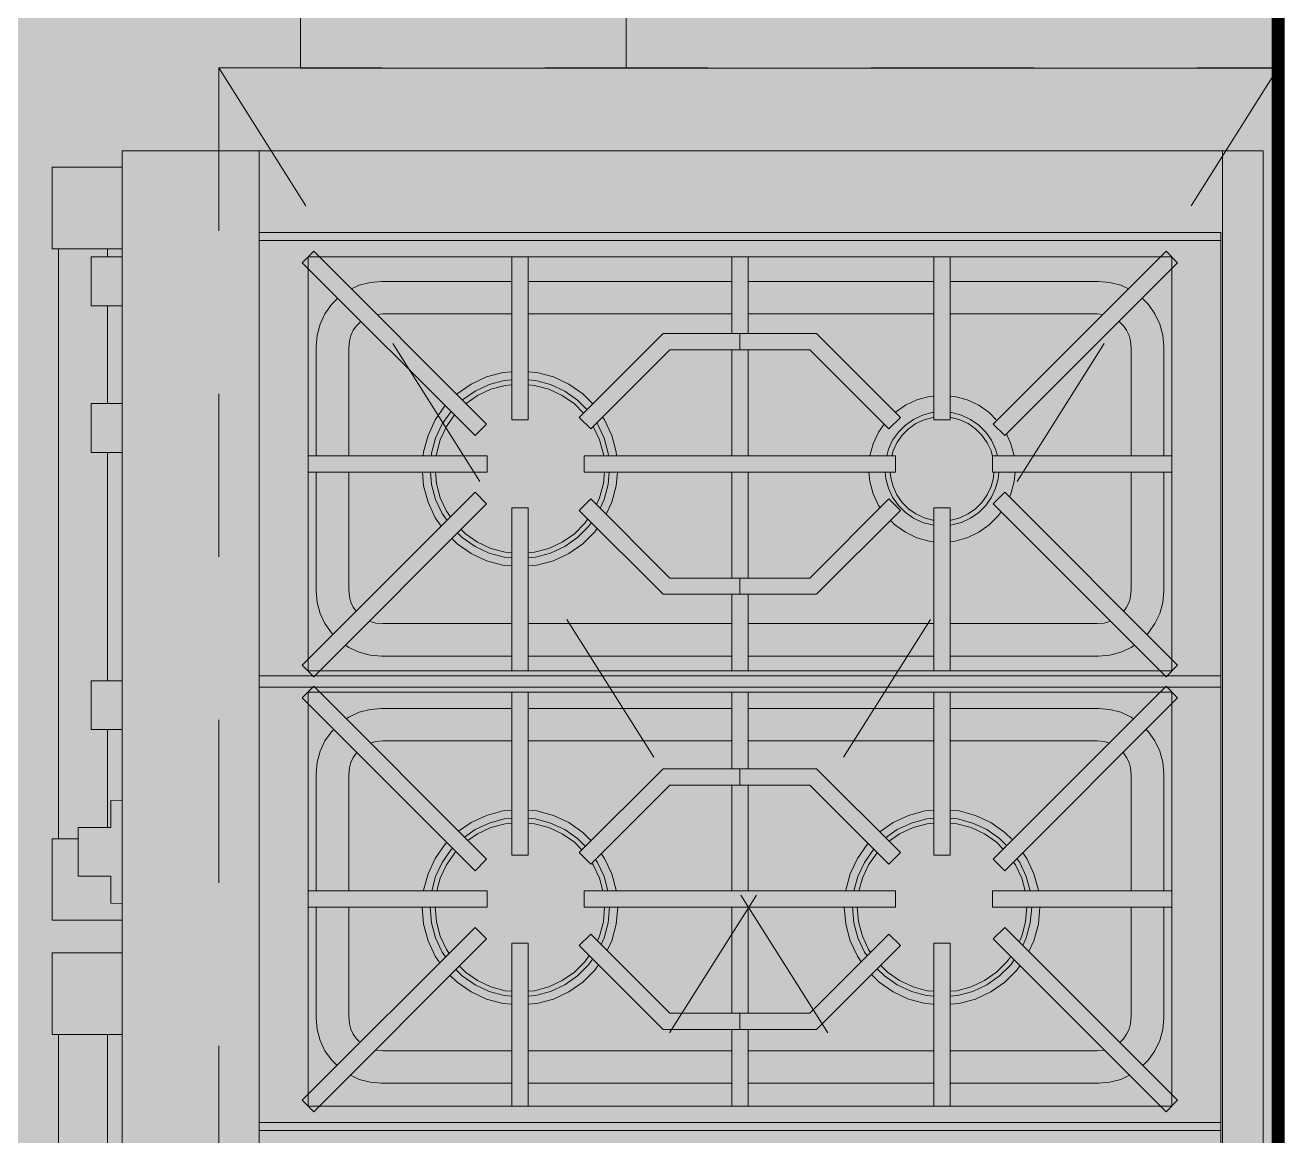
# Model space of a CAD drawing. Header units: metres. Extents: x 8 to 2416, y -346 to 476.
# Drawn here: x 137.198 to 137.971, y -110.805 to -110.124 of the extents above; entities that cross this region are included whole.
import ezdxf

# ---------------------------------------------------------------- set-up
doc = ezdxf.new("R2010")
doc.units = ezdxf.units.M
for name, pattern in [('0', [0]), ('DASHED', [0.75, 0.5, -0.25]), ('DASHED2', [0.375, 0.25, -0.125]), ('HIDDEN2', [0.1875, 0.125, -0.0625])]:
    doc.linetypes.add(name, pattern=pattern)
doc.layers.get('0').update_dxf_attribs({"color": 250, "linetype": '0', "lineweight": 20})
for name, color, linetype, lineweight in [('01a_Mobiliario', 250, 'Continuous', 0), ('A-EQPM-OVHD', 253, 'DASHED2', 5), ('A-WALL', 250, 'Continuous', 20), ('baños', 140, 'Continuous', 0), ('MOBILIARIOS', 252, 'Continuous', 0), ('PLAFON', 253, 'Continuous', 5), ('PLAFON-MADERA', 33, 'Continuous', 5), ('PROYECCION', 9, 'DASHED', 0)]:
    doc.layers.add(name, color=color, linetype=linetype, lineweight=lineweight)

# ---------------------------------------------------------------- blocks, each defined once
blk = doc.blocks.new('PL BASE 1N NASAS 09')
at = {"layer": '01a_Mobiliario', "transparency": 33554684}
for p, q in [((-104.43107, -51.19972), (-104.43107, -52.36972)), ((-104.43107, -52.36972), (-103.83107, -52.36972))]:
    blk.add_line(p, q, dxfattribs=at)
at = {"layer": 'A-EQPM-OVHD', "linetype": 'HIDDEN2'}
blk.add_line((-104.23107, -52.36972), (-103.83107, -52.36972), dxfattribs=at)
at = {"layer": 'A-WALL'}
blk.add_line((-103.83107, -51.13972), (-103.83107, -54.91972), dxfattribs=at)
at = {"layer": 'PROYECCION', "color": 252, "linetype": 'DASHED', "ltscale": 0.1}
blk.add_line((-104.23107, -52.36972), (-104.23107, -51.19972), dxfattribs=at)
blk = doc.blocks.new('A$C3ed47c56')
at = {"layer": 'MOBILIARIOS'}
for p, q in [((0.043, 0.05092), (0.043, 0.98092)), ((0.043, 0.98092), (0.043, 0.05092)), ((0.718, 0.98092), (0.718, 0.05092)), ((0.743, 0.98092), (0.743, 0.05092)), ((0.743, 0.05092), (0.743, 0.98092)), ((0.127, 0.65192), (0.127, 0.92592)), ((0.717, 0.92592), (0.717, 0.65192)), ((0.004, 0.59292), (0.004, 0.91162)), ((0.034, 0.59292), (0.034, 0.74692)), ((0.717, 0.65192), (0.127, 0.65192)), ((0.127, 0.65192), (0.127, 0.64692)), ((0.717, 0.64692), (0.717, 0.65192)), ((0.717, 0.64692), (0.127, 0.64692)), ((0.127, 0.64692), (0.127, 0.37292)), ((0.717, 0.37292), (0.717, 0.64692)), ((0.15346, 0.63338), (0.16053, 0.64045)), ((0.157, 0.51492), (0.157, 0.63692)), ((0.157, 0.63692), (0.282, 0.63692)), ((0.2666, 0.53439), (0.16053, 0.64045)), ((0.282, 0.63692), (0.292, 0.63692)), ((0.282, 0.53692), (0.282, 0.63692)), ((0.292, 0.53692), (0.292, 0.63692)), ((0.292, 0.63692), (0.541, 0.63692)), ((0.417, 0.58992), (0.417, 0.63692)), ((0.427, 0.63692), (0.427, 0.58992)), ((0.541, 0.63692), (0.551, 0.63692)), ((0.541, 0.53692), (0.541, 0.63692)), ((0.551, 0.53692), (0.551, 0.63692)), ((0.551, 0.63692), (0.687, 0.63692)), ((0.5774, 0.53439), (0.68346, 0.64045)), ((0.69053, 0.63338), (0.68346, 0.64045)), ((0.687, 0.63692), (0.687, 0.51492)), ((0.25953, 0.52732), (0.15346, 0.63338)), ((0.58447, 0.52732), (0.69053, 0.63338)), ((0.18297, 0.61801), (0.18832, 0.62051)), ((0.18832, 0.62051), (0.19505, 0.62231)), ((0.19505, 0.62231), (0.202, 0.62292)), ((0.202, 0.62292), (0.282, 0.62292)), ((0.292, 0.62292), (0.417, 0.62292)), ((0.427, 0.62292), (0.541, 0.62292)), ((0.551, 0.62292), (0.642, 0.62292)), ((0.642, 0.62292), (0.64895, 0.62231)), ((0.64895, 0.62231), (0.65568, 0.62051)), ((0.65568, 0.62051), (0.66102, 0.61801)), ((0.17136, 0.60863), (0.17479, 0.61206)), ((0.66921, 0.61206), (0.67264, 0.60863)), ((0.16441, 0.5966), (0.16736, 0.60292)), ((0.16736, 0.60292), (0.17136, 0.60863)), ((0.19854, 0.60254), (0.20287, 0.60292)), ((0.20287, 0.60292), (0.282, 0.60292)), ((0.292, 0.60292), (0.417, 0.60292)), ((0.427, 0.60292), (0.541, 0.60292)), ((0.551, 0.60292), (0.64113, 0.60292)), ((0.64113, 0.60292), (0.64546, 0.60254)), ((0.67264, 0.60863), (0.67664, 0.60292)), ((0.67664, 0.60292), (0.67959, 0.5966)), ((0.16261, 0.58986), (0.16441, 0.5966)), ((0.18474, 0.59288), (0.18674, 0.59573)), ((0.18674, 0.59573), (0.18893, 0.59792)), ((0.19847, 0.60252), (0.19854, 0.60254)), ((0.64546, 0.60254), (0.64553, 0.60252)), ((0.65507, 0.59792), (0.65726, 0.59573)), ((0.65726, 0.59573), (0.65925, 0.59288)), ((0.67959, 0.5966), (0.68139, 0.58986)), ((0, 0.59292), (0.00029, 0.59292)), ((0, 0.54292), (0, 0.59292)), ((0.00029, 0.59292), (0.00115, 0.59292)), ((0.00115, 0.59292), (0.00254, 0.59292)), ((0.00254, 0.59292), (0.00444, 0.59292)), ((0.00444, 0.59292), (0.00679, 0.59292)), ((0.00679, 0.59292), (0.0095, 0.59292)), ((0.0095, 0.59292), (0.0125, 0.59292)), ((0.0125, 0.59292), (0.0157, 0.59292)), ((0.0157, 0.59292), (0.019, 0.59292)), ((0.019, 0.59292), (0.043, 0.59292)), ((0.162, 0.58292), (0.16261, 0.58986)), ((0.18238, 0.58638), (0.18328, 0.58973)), ((0.18328, 0.58973), (0.18474, 0.59288)), ((0.32346, 0.53845), (0.37493, 0.58992)), ((0.37493, 0.58992), (0.422, 0.58992)), ((0.422, 0.57992), (0.422, 0.58992)), ((0.46907, 0.58992), (0.422, 0.58992)), ((0.52053, 0.53845), (0.46907, 0.58992)), ((0.65925, 0.59288), (0.66072, 0.58973)), ((0.66072, 0.58973), (0.66162, 0.58638)), ((0.68139, 0.58986), (0.682, 0.58292)), ((0.162, 0.51492), (0.162, 0.58292)), ((0.182, 0.58205), (0.18238, 0.58638)), ((0.182, 0.51492), (0.182, 0.58205)), ((0.33053, 0.53138), (0.37907, 0.57992)), ((0.37907, 0.57992), (0.422, 0.57992)), ((0.417, 0.51492), (0.417, 0.57992)), ((0.46493, 0.57992), (0.422, 0.57992)), ((0.427, 0.57992), (0.427, 0.51492)), ((0.51346, 0.53138), (0.46493, 0.57992)), ((0.66162, 0.58638), (0.662, 0.58205)), ((0.662, 0.58205), (0.662, 0.51492)), ((0.682, 0.58292), (0.682, 0.51492)), ((0.26648, 0.5713), (0.27658, 0.57401)), ((0.27658, 0.57401), (0.282, 0.57448)), ((0.292, 0.57448), (0.29742, 0.57401)), ((0.29742, 0.57401), (0.30752, 0.5713)), ((0.52548, 0.5713), (0.53558, 0.57401)), ((0.53558, 0.57401), (0.541, 0.57448)), ((0.551, 0.57448), (0.55642, 0.57401)), ((0.55642, 0.57401), (0.56652, 0.5713)), ((0.24843, 0.56088), (0.257, 0.56688)), ((0.257, 0.56688), (0.26648, 0.5713)), ((0.2595, 0.56255), (0.26819, 0.5666)), ((0.26819, 0.5666), (0.27745, 0.56908)), ((0.26921, 0.56378), (0.27797, 0.56613)), ((0.27745, 0.56908), (0.282, 0.56948)), ((0.27797, 0.56613), (0.282, 0.56648)), ((0.292, 0.56948), (0.29655, 0.56908)), ((0.292, 0.56648), (0.29603, 0.56613)), ((0.29603, 0.56613), (0.30478, 0.56378)), ((0.29655, 0.56908), (0.30581, 0.5666)), ((0.30581, 0.5666), (0.3145, 0.56255)), ((0.30752, 0.5713), (0.317, 0.56688)), ((0.317, 0.56688), (0.32557, 0.56088)), ((0.50743, 0.56088), (0.516, 0.56688)), ((0.516, 0.56688), (0.52548, 0.5713)), ((0.5185, 0.56255), (0.52719, 0.5666)), ((0.52719, 0.5666), (0.53645, 0.56908)), ((0.52821, 0.56378), (0.53697, 0.56613)), ((0.53645, 0.56908), (0.541, 0.56948)), ((0.53697, 0.56613), (0.541, 0.56648)), ((0.551, 0.56948), (0.55555, 0.56908)), ((0.551, 0.56648), (0.55503, 0.56613)), ((0.55503, 0.56613), (0.56378, 0.56378)), ((0.55555, 0.56908), (0.56481, 0.5666)), ((0.56481, 0.5666), (0.5735, 0.56255)), ((0.56652, 0.5713), (0.576, 0.56688)), ((0.576, 0.56688), (0.58457, 0.56088)), ((0.24427, 0.55672), (0.24843, 0.56088)), ((0.24779, 0.5532), (0.25165, 0.55705)), ((0.25165, 0.55705), (0.2595, 0.56255)), ((0.25357, 0.55475), (0.261, 0.55995)), ((0.261, 0.55995), (0.26921, 0.56378)), ((0.30478, 0.56378), (0.313, 0.55995)), ((0.313, 0.55995), (0.32042, 0.55475)), ((0.3145, 0.56255), (0.32235, 0.55705)), ((0.32235, 0.55705), (0.32913, 0.55027)), ((0.32557, 0.56088), (0.33296, 0.55349)), ((0.50277, 0.55622), (0.50743, 0.56088)), ((0.50629, 0.5527), (0.51065, 0.55705)), ((0.51065, 0.55705), (0.5185, 0.56255)), ((0.51257, 0.55475), (0.52, 0.55995)), ((0.52, 0.55995), (0.52821, 0.56378)), ((0.56378, 0.56378), (0.572, 0.55995)), ((0.572, 0.55995), (0.57942, 0.55475)), ((0.5735, 0.56255), (0.58135, 0.55705)), ((0.58135, 0.55705), (0.58813, 0.55027)), ((0.58457, 0.56088), (0.59196, 0.55349)), ((0.23504, 0.54492), (0.23788, 0.54897)), ((0.24991, 0.55108), (0.25357, 0.55475)), ((0.32042, 0.55475), (0.32683, 0.54834)), ((0.32913, 0.55027), (0.33166, 0.54666)), ((0.33296, 0.55349), (0.33524, 0.55023)), ((0.50841, 0.55058), (0.51257, 0.55475)), ((0.57942, 0.55475), (0.58583, 0.54834)), ((0.58813, 0.55027), (0.59025, 0.54724)), ((0.59196, 0.55349), (0.59383, 0.55082)), ((0, 0.54292), (0.00029, 0.54292)), ((0.00029, 0.54292), (0.00115, 0.54292)), ((0.00115, 0.54292), (0.00254, 0.54292)), ((0.00254, 0.54292), (0.00444, 0.54292)), ((0.00444, 0.54292), (0.00679, 0.54292)), ((0.00679, 0.54292), (0.0095, 0.54292)), ((0.0095, 0.54292), (0.0125, 0.54292)), ((0.0125, 0.54292), (0.0157, 0.54292)), ((0.0157, 0.54292), (0.019, 0.54292)), ((0.019, 0.54292), (0.043, 0.54292)), ((0.23062, 0.53544), (0.23504, 0.54492)), ((0.23532, 0.53373), (0.23937, 0.54242)), ((0.23937, 0.54242), (0.24145, 0.5454)), ((0.24197, 0.54092), (0.2436, 0.54325)), ((0.32683, 0.54834), (0.32952, 0.54451)), ((0.34059, 0.54143), (0.34338, 0.53544)), ((0.48962, 0.53544), (0.49404, 0.54492)), ((0.49404, 0.54492), (0.49646, 0.54838)), ((0.49432, 0.53373), (0.49837, 0.54242)), ((0.49837, 0.54242), (0.50004, 0.54481)), ((0.50097, 0.54092), (0.50219, 0.54266)), ((0.58583, 0.54834), (0.58811, 0.5451)), ((0.59927, 0.54212), (0.60238, 0.53544)), ((0.22791, 0.52534), (0.23062, 0.53544)), ((0.23283, 0.52447), (0.23532, 0.53373)), ((0.23814, 0.5327), (0.24197, 0.54092)), ((0.25953, 0.52732), (0.2666, 0.53439)), ((0.282, 0.53692), (0.292, 0.53692)), ((0.33053, 0.53138), (0.32346, 0.53845)), ((0.33459, 0.53544), (0.33586, 0.5327)), ((0.33684, 0.53769), (0.33868, 0.53373)), ((0.33868, 0.53373), (0.34116, 0.52447)), ((0.34338, 0.53544), (0.34609, 0.52534)), ((0.48691, 0.52534), (0.48962, 0.53544)), ((0.49183, 0.52447), (0.49432, 0.53373)), ((0.49714, 0.5327), (0.50097, 0.54092)), ((0.51346, 0.53138), (0.52053, 0.53845)), ((0.541, 0.53692), (0.551, 0.53692)), ((0.58447, 0.52732), (0.5774, 0.53439)), ((0.59327, 0.53612), (0.59486, 0.5327)), ((0.59552, 0.53837), (0.59768, 0.53373)), ((0.59768, 0.53373), (0.60016, 0.52447)), ((0.60238, 0.53544), (0.60509, 0.52534)), ((0.23579, 0.52395), (0.23814, 0.5327)), ((0.33586, 0.5327), (0.33821, 0.52395)), ((0.49479, 0.52395), (0.49714, 0.5327)), ((0.59486, 0.5327), (0.59721, 0.52395)), ((0, 0.52292), (0.00029, 0.52292)), ((0, 0.52292), (0, 0.47292)), ((0.00029, 0.52292), (0.00115, 0.52292)), ((0.00115, 0.52292), (0.00254, 0.52292)), ((0.00254, 0.52292), (0.00444, 0.52292)), ((0.00444, 0.52292), (0.00679, 0.52292)), ((0.00679, 0.52292), (0.0095, 0.52292)), ((0.0095, 0.52292), (0.0125, 0.52292)), ((0.0125, 0.52292), (0.0157, 0.52292)), ((0.0157, 0.52292), (0.019, 0.52292)), ((0.019, 0.52292), (0.043, 0.52292)), ((0.227, 0.51492), (0.22791, 0.52534)), ((0.232, 0.51492), (0.23283, 0.52447)), ((0.235, 0.51492), (0.23579, 0.52395)), ((0.33821, 0.52395), (0.339, 0.51492)), ((0.34116, 0.52447), (0.342, 0.51492)), ((0.34609, 0.52534), (0.347, 0.51492)), ((0.486, 0.51492), (0.48691, 0.52534)), ((0.491, 0.51492), (0.49183, 0.52447)), ((0.494, 0.51492), (0.49479, 0.52395)), ((0.59721, 0.52395), (0.598, 0.51492)), ((0.60016, 0.52447), (0.601, 0.51492)), ((0.60509, 0.52534), (0.606, 0.51492)), ((0.043, 0.51269), (0.036, 0.51249)), ((0.036, 0.51201), (0.036, 0.51249)), ((0.036, 0.51059), (0.036, 0.51201)), ((0.036, 0.50826), (0.036, 0.51059)), ((0.157, 0.51492), (0.157, 0.50492)), ((0.267, 0.51492), (0.157, 0.51492)), ((0.267, 0.51492), (0.267, 0.50492)), ((0.3265, 0.51492), (0.3265, 0.50492)), ((0.417, 0.51492), (0.3265, 0.51492)), ((0.427, 0.51492), (0.417, 0.51492)), ((0.5175, 0.51492), (0.427, 0.51492)), ((0.5175, 0.51492), (0.5175, 0.50492)), ((0.577, 0.51492), (0.577, 0.50492)), ((0.577, 0.51492), (0.687, 0.51492)), ((0.687, 0.51492), (0.687, 0.50492)), ((0.036, 0.5051), (0.036, 0.50826)), ((0.036, 0.50121), (0.036, 0.5051)), ((0.267, 0.50492), (0.157, 0.50492)), ((0.157, 0.38292), (0.157, 0.50492)), ((0.162, 0.43292), (0.162, 0.50492)), ((0.182, 0.43379), (0.182, 0.50492)), ((0.22791, 0.5045), (0.22787, 0.50492)), ((0.23062, 0.4944), (0.22791, 0.5045)), ((0.23532, 0.49611), (0.23296, 0.50492)), ((0.23814, 0.49713), (0.23605, 0.50492)), ((0.417, 0.50492), (0.3265, 0.50492)), ((0.33795, 0.50492), (0.33586, 0.49713)), ((0.34104, 0.50492), (0.33868, 0.49611)), ((0.34609, 0.5045), (0.34338, 0.4944)), ((0.34612, 0.50492), (0.34609, 0.5045)), ((0.427, 0.50492), (0.417, 0.50492)), ((0.417, 0.43992), (0.417, 0.50492)), ((0.5175, 0.50492), (0.427, 0.50492)), ((0.427, 0.50492), (0.427, 0.43992)), ((0.48691, 0.5045), (0.48687, 0.50492)), ((0.48962, 0.4944), (0.48691, 0.5045)), ((0.49432, 0.49611), (0.49196, 0.50492)), ((0.49714, 0.49713), (0.49505, 0.50492)), ((0.577, 0.50492), (0.687, 0.50492)), ((0.59695, 0.50492), (0.59486, 0.49713)), ((0.60004, 0.50492), (0.59768, 0.49611)), ((0.60509, 0.5045), (0.60238, 0.4944)), ((0.60512, 0.50492), (0.60509, 0.5045)), ((0.662, 0.50492), (0.662, 0.43379)), ((0.682, 0.50492), (0.682, 0.43292)), ((0.687, 0.50492), (0.687, 0.38292)), ((0.016, 0.49152), (0.016, 0.49592)), ((0.036, 0.49592), (0.016, 0.49592)), ((0.036, 0.4967), (0.036, 0.50121)), ((0.036, 0.49592), (0.036, 0.4967)), ((0.23937, 0.48742), (0.23532, 0.49611)), ((0.24197, 0.48892), (0.23814, 0.49713)), ((0.33586, 0.49713), (0.33203, 0.48892)), ((0.33868, 0.49611), (0.33463, 0.48742)), ((0.49837, 0.48742), (0.49432, 0.49611)), ((0.50097, 0.48892), (0.49714, 0.49713)), ((0.59486, 0.49713), (0.59103, 0.48892)), ((0.59768, 0.49611), (0.59363, 0.48742)), ((0.016, 0.4863), (0.016, 0.49152)), ((0.25953, 0.49252), (0.15346, 0.38645)), ((0.23504, 0.48492), (0.23062, 0.4944)), ((0.24487, 0.47957), (0.23937, 0.48742)), ((0.24717, 0.48149), (0.24197, 0.48892)), ((0.25953, 0.49252), (0.2666, 0.48545)), ((0.33053, 0.48845), (0.32346, 0.48138)), ((0.33053, 0.48845), (0.37907, 0.43992)), ((0.33203, 0.48892), (0.33122, 0.48776)), ((0.33463, 0.48742), (0.33337, 0.48562)), ((0.34338, 0.4944), (0.33896, 0.48492)), ((0.51346, 0.48845), (0.46493, 0.43992)), ((0.49404, 0.48492), (0.48962, 0.4944)), ((0.50387, 0.47957), (0.49837, 0.48742)), ((0.50617, 0.48149), (0.50097, 0.48892)), ((0.51346, 0.48845), (0.52053, 0.48138)), ((0.58447, 0.49252), (0.5774, 0.48545)), ((0.58447, 0.49252), (0.69053, 0.38645)), ((0.59103, 0.48892), (0.58981, 0.48718)), ((0.59363, 0.48742), (0.59196, 0.48503)), ((0.60238, 0.4944), (0.59796, 0.48492)), ((0.016, 0.48092), (0.016, 0.4863)), ((0.016, 0.47554), (0.016, 0.48092)), ((0.2666, 0.48545), (0.16053, 0.37938)), ((0.24104, 0.47635), (0.23504, 0.48492)), ((0.24572, 0.47871), (0.24487, 0.47957)), ((0.24783, 0.48082), (0.24717, 0.48149)), ((0.282, 0.48292), (0.292, 0.48292)), ((0.282, 0.48292), (0.282, 0.38292)), ((0.292, 0.48292), (0.292, 0.38292)), ((0.32509, 0.47975), (0.32042, 0.47508)), ((0.32346, 0.48138), (0.37493, 0.42992)), ((0.33896, 0.48492), (0.33695, 0.48204)), ((0.52053, 0.48138), (0.46907, 0.42992)), ((0.50004, 0.47635), (0.49404, 0.48492)), ((0.50422, 0.47921), (0.50387, 0.47957)), ((0.50633, 0.48132), (0.50617, 0.48149)), ((0.541, 0.48292), (0.551, 0.48292)), ((0.541, 0.48292), (0.541, 0.38292)), ((0.551, 0.48292), (0.551, 0.38292)), ((0.5774, 0.48545), (0.68346, 0.37938)), ((0.58359, 0.47925), (0.57942, 0.47508)), ((0.59796, 0.48492), (0.59553, 0.48145)), ((0, 0.47292), (0.00029, 0.47292)), ((0.00029, 0.47292), (0.00115, 0.47292)), ((0.00115, 0.47292), (0.00254, 0.47292)), ((0.00254, 0.47292), (0.00444, 0.47292)), ((0.004, 0.11092), (0.004, 0.47292)), ((0.00444, 0.47292), (0.00679, 0.47292)), ((0.00679, 0.47292), (0.0095, 0.47292)), ((0.0095, 0.47292), (0.0125, 0.47292)), ((0.0125, 0.47292), (0.0157, 0.47292)), ((0.0157, 0.47292), (0.016, 0.47292)), ((0.016, 0.47032), (0.016, 0.47554)), ((0.2422, 0.47519), (0.24104, 0.47635)), ((0.2595, 0.46729), (0.25299, 0.47184)), ((0.261, 0.46989), (0.25514, 0.47399)), ((0.32042, 0.47508), (0.313, 0.46989)), ((0.32235, 0.47279), (0.3145, 0.46729)), ((0.32721, 0.47764), (0.32235, 0.47279)), ((0.33073, 0.47412), (0.32557, 0.46896)), ((0.5007, 0.47569), (0.50004, 0.47635)), ((0.5185, 0.46729), (0.51141, 0.47225)), ((0.52, 0.46989), (0.51355, 0.4744)), ((0.57942, 0.47508), (0.572, 0.46989)), ((0.58135, 0.47279), (0.5735, 0.46729)), ((0.58571, 0.47714), (0.58135, 0.47279)), ((0.58923, 0.47362), (0.58457, 0.46896)), ((0.016, 0.46592), (0.016, 0.47032)), ((0.016, 0.46592), (0.036, 0.46592)), ((0.034, 0.40592), (0.034, 0.46592)), ((0.036, 0.46592), (0.036, 0.46513)), ((0.036, 0.46063), (0.036, 0.46513)), ((0.257, 0.46296), (0.24942, 0.46827)), ((0.26819, 0.46324), (0.2595, 0.46729)), ((0.26921, 0.46605), (0.261, 0.46989)), ((0.27797, 0.46371), (0.26921, 0.46605)), ((0.282, 0.46336), (0.27797, 0.46371)), ((0.29603, 0.46371), (0.292, 0.46336)), ((0.30478, 0.46605), (0.29603, 0.46371)), ((0.313, 0.46989), (0.30478, 0.46605)), ((0.3145, 0.46729), (0.30581, 0.46324)), ((0.32557, 0.46896), (0.317, 0.46296)), ((0.516, 0.46296), (0.50783, 0.46868)), ((0.52719, 0.46324), (0.5185, 0.46729)), ((0.52821, 0.46605), (0.52, 0.46989)), ((0.53697, 0.46371), (0.52821, 0.46605)), ((0.541, 0.46336), (0.53697, 0.46371)), ((0.55503, 0.46371), (0.551, 0.46336)), ((0.56378, 0.46605), (0.55503, 0.46371)), ((0.572, 0.46989), (0.56378, 0.46605)), ((0.5735, 0.46729), (0.56481, 0.46324)), ((0.58457, 0.46896), (0.576, 0.46296)), ((0.036, 0.45673), (0.036, 0.46063)), ((0.036, 0.45358), (0.036, 0.45673)), ((0.26648, 0.45854), (0.257, 0.46296)), ((0.27658, 0.45583), (0.26648, 0.45854)), ((0.27745, 0.46075), (0.26819, 0.46324)), ((0.282, 0.46036), (0.27745, 0.46075)), ((0.29655, 0.46075), (0.292, 0.46036)), ((0.30581, 0.46324), (0.29655, 0.46075)), ((0.30752, 0.45854), (0.29742, 0.45583)), ((0.317, 0.46296), (0.30752, 0.45854)), ((0.52548, 0.45854), (0.516, 0.46296)), ((0.53558, 0.45583), (0.52548, 0.45854)), ((0.53645, 0.46075), (0.52719, 0.46324)), ((0.541, 0.46036), (0.53645, 0.46075)), ((0.55555, 0.46075), (0.551, 0.46036)), ((0.56481, 0.46324), (0.55555, 0.46075)), ((0.56652, 0.45854), (0.55642, 0.45583)), ((0.576, 0.46296), (0.56652, 0.45854)), ((0.036, 0.45125), (0.036, 0.45358)), ((0.036, 0.44983), (0.036, 0.45125)), ((0.036, 0.44935), (0.036, 0.44983)), ((0.043, 0.44915), (0.036, 0.44935)), ((0.282, 0.45536), (0.27658, 0.45583)), ((0.29742, 0.45583), (0.292, 0.45536)), ((0.541, 0.45536), (0.53558, 0.45583)), ((0.55642, 0.45583), (0.551, 0.45536)), ((0.16261, 0.42597), (0.162, 0.43292)), ((0.18238, 0.42946), (0.182, 0.43379)), ((0.37907, 0.43992), (0.422, 0.43992)), ((0.422, 0.43992), (0.422, 0.42992)), ((0.46493, 0.43992), (0.422, 0.43992)), ((0.662, 0.43379), (0.66162, 0.42946)), ((0.682, 0.43292), (0.68139, 0.42597)), ((0.16441, 0.41924), (0.16261, 0.42597)), ((0.18328, 0.4261), (0.18238, 0.42946)), ((0.18474, 0.42296), (0.18328, 0.4261)), ((0.37493, 0.42992), (0.422, 0.42992)), ((0.417, 0.38292), (0.417, 0.42992)), ((0.46907, 0.42992), (0.422, 0.42992)), ((0.427, 0.42992), (0.427, 0.38292)), ((0.66072, 0.4261), (0.65925, 0.42296)), ((0.66162, 0.42946), (0.66072, 0.4261)), ((0.68139, 0.42597), (0.67959, 0.41924)), ((0.16736, 0.41292), (0.16441, 0.41924)), ((0.18674, 0.42011), (0.18474, 0.42296)), ((0.18693, 0.41992), (0.18674, 0.42011)), ((0.65726, 0.42011), (0.65707, 0.41992)), ((0.65925, 0.42296), (0.65726, 0.42011)), ((0.67959, 0.41924), (0.67664, 0.41292)), ((0.17136, 0.40721), (0.16736, 0.41292)), ((0.19854, 0.4133), (0.19531, 0.41416)), ((0.20287, 0.41292), (0.19854, 0.4133)), ((0.282, 0.41292), (0.20287, 0.41292)), ((0.417, 0.41292), (0.292, 0.41292)), ((0.541, 0.41292), (0.427, 0.41292)), ((0.64113, 0.41292), (0.551, 0.41292)), ((0.64546, 0.4133), (0.64113, 0.41292)), ((0.64868, 0.41416), (0.64546, 0.4133)), ((0.67664, 0.41292), (0.67264, 0.40721)), ((0.024, 0.40152), (0.024, 0.40592)), ((0.043, 0.40592), (0.024, 0.40592)), ((0.17279, 0.40578), (0.17136, 0.40721)), ((0.67264, 0.40721), (0.67121, 0.40578)), ((0.024, 0.3963), (0.024, 0.40152)), ((0.024, 0.39092), (0.024, 0.3963)), ((0.182, 0.39828), (0.18049, 0.39934)), ((0.18832, 0.39533), (0.182, 0.39828)), ((0.19505, 0.39353), (0.18832, 0.39533)), ((0.65568, 0.39533), (0.64895, 0.39353)), ((0.662, 0.39828), (0.65568, 0.39533)), ((0.66351, 0.39934), (0.662, 0.39828)), ((0.024, 0.38554), (0.024, 0.39092)), ((0.15346, 0.38645), (0.16053, 0.37938)), ((0.202, 0.39292), (0.19505, 0.39353)), ((0.282, 0.39292), (0.202, 0.39292)), ((0.417, 0.39292), (0.292, 0.39292)), ((0.541, 0.39292), (0.427, 0.39292)), ((0.642, 0.39292), (0.551, 0.39292)), ((0.64895, 0.39353), (0.642, 0.39292)), ((0.69053, 0.38645), (0.68346, 0.37938)), ((0.024, 0.38032), (0.024, 0.38554)), ((0.024, 0.37592), (0.024, 0.38032)), ((0.717, 0.37992), (0.127, 0.37992)), ((0.127, 0.37992), (0.127, 0.10592)), ((0.127, 0.37292), (0.127, 0.37992)), ((0.282, 0.38292), (0.157, 0.38292)), ((0.282, 0.38292), (0.292, 0.38292)), ((0.541, 0.38292), (0.292, 0.38292)), ((0.541, 0.38292), (0.551, 0.38292)), ((0.687, 0.38292), (0.551, 0.38292)), ((0.717, 0.37292), (0.717, 0.38492)), ((0.717, 0.37992), (0.717, 0.38492)), ((0.717, 0.10592), (0.717, 0.37992)), ((0.024, 0.37592), (0.043, 0.37592)), ((0.034, 0.23592), (0.034, 0.37592)), ((0.127, 0.37292), (0.667, 0.37292)), ((0.15346, 0.36638), (0.16053, 0.37345)), ((0.2666, 0.26739), (0.16053, 0.37345)), ((0.5774, 0.26739), (0.68346, 0.37345)), ((0.667, 0.37292), (0.717, 0.37292)), ((0.69053, 0.36638), (0.68346, 0.37345)), ((0.25953, 0.26032), (0.15346, 0.36638)), ((0.157, 0.24792), (0.157, 0.36992)), ((0.157, 0.36992), (0.282, 0.36992)), ((0.282, 0.36992), (0.292, 0.36992)), ((0.282, 0.26992), (0.282, 0.36992)), ((0.292, 0.26992), (0.292, 0.36992)), ((0.292, 0.36992), (0.541, 0.36992)), ((0.417, 0.32292), (0.417, 0.36992)), ((0.427, 0.36992), (0.427, 0.32292)), ((0.541, 0.36992), (0.551, 0.36992)), ((0.541, 0.26992), (0.541, 0.36992)), ((0.551, 0.26992), (0.551, 0.36992)), ((0.551, 0.36992), (0.687, 0.36992)), ((0.58447, 0.26032), (0.69053, 0.36638)), ((0.687, 0.36992), (0.687, 0.24792)), ((0.1799, 0.35409), (0.182, 0.35556)), ((0.182, 0.35556), (0.18832, 0.35851)), ((0.18832, 0.35851), (0.19505, 0.36031)), ((0.19505, 0.36031), (0.202, 0.36092)), ((0.202, 0.36092), (0.282, 0.36092)), ((0.292, 0.36092), (0.417, 0.36092)), ((0.427, 0.36092), (0.541, 0.36092)), ((0.551, 0.36092), (0.642, 0.36092)), ((0.642, 0.36092), (0.64895, 0.36031)), ((0.64895, 0.36031), (0.65568, 0.35851)), ((0.65568, 0.35851), (0.662, 0.35556)), ((0.662, 0.35556), (0.6641, 0.35409)), ((0.16441, 0.3346), (0.16736, 0.34092)), ((0.16736, 0.34092), (0.17136, 0.34663)), ((0.17136, 0.34663), (0.17229, 0.34756)), ((0.19519, 0.33964), (0.19854, 0.34054)), ((0.19854, 0.34054), (0.20287, 0.34092)), ((0.20287, 0.34092), (0.282, 0.34092)), ((0.292, 0.34092), (0.417, 0.34092)), ((0.427, 0.34092), (0.541, 0.34092)), ((0.551, 0.34092), (0.64113, 0.34092)), ((0.64113, 0.34092), (0.64546, 0.34054)), ((0.64546, 0.34054), (0.64881, 0.33964)), ((0.67171, 0.34756), (0.67264, 0.34663)), ((0.67264, 0.34663), (0.67664, 0.34092)), ((0.67664, 0.34092), (0.67959, 0.3346)), ((0.16261, 0.32786), (0.16441, 0.3346)), ((0.18474, 0.33088), (0.18648, 0.33336)), ((0.19461, 0.33937), (0.19519, 0.33964)), ((0.64881, 0.33964), (0.64938, 0.33937)), ((0.65752, 0.33336), (0.65925, 0.33088)), ((0.67959, 0.3346), (0.68139, 0.32786)), ((0.162, 0.32092), (0.16261, 0.32786)), ((0.18238, 0.32438), (0.18328, 0.32773)), ((0.18328, 0.32773), (0.18474, 0.33088)), ((0.65925, 0.33088), (0.66072, 0.32773)), ((0.66072, 0.32773), (0.66162, 0.32438)), ((0.68139, 0.32786), (0.682, 0.32092)), ((0.162, 0.24792), (0.162, 0.32092)), ((0.182, 0.32005), (0.18238, 0.32438)), ((0.182, 0.24792), (0.182, 0.32005)), ((0.32346, 0.27145), (0.37493, 0.32292)), ((0.37493, 0.32292), (0.422, 0.32292)), ((0.46907, 0.32292), (0.422, 0.32292)), ((0.422, 0.31292), (0.422, 0.32292)), ((0.52053, 0.27145), (0.46907, 0.32292)), ((0.66162, 0.32438), (0.662, 0.32005)), ((0.662, 0.32005), (0.662, 0.24792)), ((0.682, 0.32092), (0.682, 0.24792)), ((0.33053, 0.26438), (0.37907, 0.31292)), ((0.37907, 0.31292), (0.422, 0.31292)), ((0.417, 0.24792), (0.417, 0.31292)), ((0.46493, 0.31292), (0.422, 0.31292)), ((0.427, 0.31292), (0.427, 0.24792)), ((0.51346, 0.26438), (0.46493, 0.31292)), ((0.257, 0.29788), (0.26648, 0.3023)), ((0.26648, 0.3023), (0.27658, 0.30501)), ((0.27658, 0.30501), (0.282, 0.30548)), ((0.292, 0.30548), (0.29742, 0.30501)), ((0.29742, 0.30501), (0.30752, 0.3023)), ((0.30752, 0.3023), (0.317, 0.29788)), ((0.24843, 0.29188), (0.257, 0.29788)), ((0.2595, 0.29355), (0.26819, 0.2976)), ((0.261, 0.29095), (0.26921, 0.29478)), ((0.26819, 0.2976), (0.27745, 0.30008)), ((0.26921, 0.29478), (0.27797, 0.29713)), ((0.27745, 0.30008), (0.282, 0.30048)), ((0.27797, 0.29713), (0.282, 0.29748)), ((0.292, 0.30048), (0.29655, 0.30008)), ((0.292, 0.29748), (0.29603, 0.29713)), ((0.29603, 0.29713), (0.30478, 0.29478)), ((0.29655, 0.30008), (0.30581, 0.2976)), ((0.30478, 0.29478), (0.313, 0.29095)), ((0.30581, 0.2976), (0.3145, 0.29355)), ((0.317, 0.29788), (0.32557, 0.29188)), ((0.24527, 0.28872), (0.24843, 0.29188)), ((0.24879, 0.2852), (0.25165, 0.28805)), ((0.25165, 0.28805), (0.2595, 0.29355)), ((0.25357, 0.28575), (0.261, 0.29095)), ((0.313, 0.29095), (0.32042, 0.28575)), ((0.3145, 0.29355), (0.32235, 0.28805)), ((0.32235, 0.28805), (0.32913, 0.28127)), ((0.32557, 0.29188), (0.33296, 0.28449)), ((0.5235, 0.28489), (0.53061, 0.28821)), ((0.53061, 0.28821), (0.53819, 0.29024)), ((0.53819, 0.29024), (0.541, 0.29048)), ((0.551, 0.29048), (0.55381, 0.29024)), ((0.55381, 0.29024), (0.56139, 0.28821)), ((0.56139, 0.28821), (0.5685, 0.28489)), ((0.23504, 0.27592), (0.2387, 0.28115)), ((0.25091, 0.28308), (0.25357, 0.28575)), ((0.32042, 0.28575), (0.32683, 0.27934)), ((0.32683, 0.27934), (0.32869, 0.27669)), ((0.32913, 0.28127), (0.33084, 0.27883)), ((0.33296, 0.28449), (0.33442, 0.28241)), ((0.51434, 0.27765), (0.51707, 0.28039)), ((0.51707, 0.28039), (0.5235, 0.28489)), ((0.5285, 0.27623), (0.53403, 0.27881)), ((0.53403, 0.27881), (0.53992, 0.28039)), ((0.53992, 0.28039), (0.541, 0.28048)), ((0.551, 0.28048), (0.55208, 0.28039)), ((0.55208, 0.28039), (0.55797, 0.27881)), ((0.55797, 0.27881), (0.5635, 0.27623)), ((0.5685, 0.28489), (0.57492, 0.28039)), ((0.57492, 0.28039), (0.58047, 0.27484)), ((0.23062, 0.26644), (0.23504, 0.27592)), ((0.23532, 0.26473), (0.23937, 0.27342)), ((0.23814, 0.2637), (0.24197, 0.27192)), ((0.23937, 0.27342), (0.24228, 0.27757)), ((0.24197, 0.27192), (0.24442, 0.27543)), ((0.33053, 0.26438), (0.32346, 0.27145)), ((0.33995, 0.2738), (0.34338, 0.26644)), ((0.51346, 0.26438), (0.52053, 0.27145)), ((0.51919, 0.26842), (0.5235, 0.27273)), ((0.5235, 0.27273), (0.5285, 0.27623)), ((0.52543, 0.27043), (0.53, 0.27363)), ((0.53, 0.27363), (0.53505, 0.27599)), ((0.53505, 0.27599), (0.54044, 0.27743)), ((0.54044, 0.27743), (0.541, 0.27748)), ((0.551, 0.27748), (0.55156, 0.27743)), ((0.55156, 0.27743), (0.55694, 0.27599)), ((0.55694, 0.27599), (0.562, 0.27363)), ((0.562, 0.27363), (0.56657, 0.27043)), ((0.5635, 0.27623), (0.5685, 0.27273)), ((0.5685, 0.27273), (0.57281, 0.26842)), ((0.58047, 0.27484), (0.58228, 0.27227)), ((0.22791, 0.25634), (0.23062, 0.26644)), ((0.23283, 0.25547), (0.23532, 0.26473)), ((0.23579, 0.25495), (0.23814, 0.2637)), ((0.25953, 0.26032), (0.2666, 0.26739)), ((0.282, 0.26992), (0.292, 0.26992)), ((0.33395, 0.2678), (0.33586, 0.2637)), ((0.33586, 0.2637), (0.33821, 0.25495)), ((0.3362, 0.27005), (0.33868, 0.26473)), ((0.33868, 0.26473), (0.34116, 0.25547)), ((0.34338, 0.26644), (0.34609, 0.25634)), ((0.50371, 0.26131), (0.50703, 0.26842)), ((0.50703, 0.26842), (0.50802, 0.26983)), ((0.51311, 0.25789), (0.51569, 0.26342)), ((0.51569, 0.26342), (0.51919, 0.26842)), ((0.51829, 0.26192), (0.52149, 0.26649)), ((0.52149, 0.26649), (0.52543, 0.27043)), ((0.541, 0.26992), (0.551, 0.26992)), ((0.56657, 0.27043), (0.57051, 0.26649)), ((0.57051, 0.26649), (0.57371, 0.26192)), ((0.57281, 0.26842), (0.57631, 0.26342)), ((0.57631, 0.26342), (0.57889, 0.25789)), ((0.58447, 0.26032), (0.5774, 0.26739)), ((0.58739, 0.26324), (0.58829, 0.26131)), ((0.22717, 0.24792), (0.22791, 0.25634)), ((0.23217, 0.24792), (0.23283, 0.25547)), ((0.34116, 0.25547), (0.34182, 0.24792)), ((0.34609, 0.25634), (0.34682, 0.24792)), ((0.50168, 0.25373), (0.50371, 0.26131)), ((0.51153, 0.252), (0.51311, 0.25789)), ((0.51449, 0.25148), (0.51593, 0.25686)), ((0.51593, 0.25686), (0.51829, 0.26192)), ((0.57371, 0.26192), (0.57607, 0.25686)), ((0.57607, 0.25686), (0.57751, 0.25148)), ((0.57889, 0.25789), (0.58047, 0.252)), ((0.58829, 0.26131), (0.59032, 0.25373)), ((0.157, 0.24792), (0.157, 0.23792)), ((0.267, 0.24792), (0.157, 0.24792)), ((0.23517, 0.24792), (0.23579, 0.25495)), ((0.267, 0.24792), (0.267, 0.23792)), ((0.3265, 0.24792), (0.3265, 0.23792)), ((0.417, 0.24792), (0.3265, 0.24792)), ((0.33821, 0.25495), (0.33882, 0.24792)), ((0.427, 0.24792), (0.417, 0.24792)), ((0.5175, 0.24792), (0.427, 0.24792)), ((0.50117, 0.24792), (0.50168, 0.25373)), ((0.51117, 0.24792), (0.51153, 0.252)), ((0.51417, 0.24792), (0.51449, 0.25148)), ((0.5175, 0.24792), (0.5175, 0.23792)), ((0.577, 0.24792), (0.577, 0.23792)), ((0.577, 0.24792), (0.687, 0.24792)), ((0.57751, 0.25148), (0.57782, 0.24792)), ((0.58047, 0.252), (0.58082, 0.24792)), ((0.59032, 0.25373), (0.59082, 0.24792)), ((0.687, 0.24792), (0.687, 0.23792)), ((0.024, 0.23152), (0.024, 0.23592)), ((0.043, 0.23592), (0.024, 0.23592)), ((0.267, 0.23792), (0.157, 0.23792)), ((0.157, 0.11592), (0.157, 0.23792)), ((0.162, 0.17092), (0.162, 0.23792)), ((0.182, 0.17179), (0.182, 0.23792)), ((0.22791, 0.2355), (0.2277, 0.23792)), ((0.23062, 0.2254), (0.22791, 0.2355)), ((0.23283, 0.23637), (0.2327, 0.23792)), ((0.23532, 0.22711), (0.23283, 0.23637)), ((0.23579, 0.23689), (0.2357, 0.23792)), ((0.23814, 0.22813), (0.23579, 0.23689)), ((0.417, 0.23792), (0.3265, 0.23792)), ((0.33821, 0.23689), (0.33586, 0.22813)), ((0.3383, 0.23792), (0.33821, 0.23689)), ((0.34116, 0.23637), (0.33868, 0.22711)), ((0.3413, 0.23792), (0.34116, 0.23637)), ((0.34609, 0.2355), (0.34338, 0.2254)), ((0.3463, 0.23792), (0.34609, 0.2355)), ((0.427, 0.23792), (0.417, 0.23792)), ((0.417, 0.17292), (0.417, 0.23792)), ((0.5175, 0.23792), (0.427, 0.23792)), ((0.427, 0.23792), (0.427, 0.17292)), ((0.50371, 0.23053), (0.50173, 0.23792)), ((0.51311, 0.23395), (0.51205, 0.23792)), ((0.51569, 0.22842), (0.51311, 0.23395)), ((0.51593, 0.23497), (0.51514, 0.23792)), ((0.51829, 0.22992), (0.51593, 0.23497)), ((0.57607, 0.23497), (0.57371, 0.22992)), ((0.577, 0.23844), (0.57607, 0.23497)), ((0.57889, 0.23395), (0.57631, 0.22842)), ((0.577, 0.23792), (0.687, 0.23792)), ((0.57995, 0.23792), (0.57889, 0.23395)), ((0.59027, 0.23792), (0.58829, 0.23053)), ((0.662, 0.23792), (0.662, 0.17179)), ((0.682, 0.23792), (0.682, 0.17092)), ((0.687, 0.23792), (0.687, 0.11592)), ((0.024, 0.2263), (0.024, 0.23152)), ((0.024, 0.22092), (0.024, 0.2263)), ((0.25953, 0.22552), (0.15346, 0.11945)), ((0.23504, 0.21592), (0.23062, 0.2254)), ((0.23937, 0.21842), (0.23532, 0.22711)), ((0.24197, 0.21992), (0.23814, 0.22813)), ((0.25953, 0.22552), (0.2666, 0.21845)), ((0.33586, 0.22813), (0.33204, 0.21994)), ((0.33868, 0.22711), (0.33463, 0.21842)), ((0.34338, 0.2254), (0.33896, 0.21592)), ((0.50703, 0.22342), (0.50371, 0.23053)), ((0.51919, 0.22342), (0.51569, 0.22842)), ((0.52149, 0.22535), (0.51829, 0.22992)), ((0.52543, 0.22141), (0.52149, 0.22535)), ((0.57051, 0.22535), (0.56657, 0.22141)), ((0.57371, 0.22992), (0.57051, 0.22535)), ((0.57631, 0.22842), (0.57281, 0.22342)), ((0.58447, 0.22552), (0.5774, 0.21845)), ((0.58447, 0.22552), (0.69053, 0.11945)), ((0.58829, 0.23053), (0.58548, 0.22451)), ((0.024, 0.21554), (0.024, 0.22092)), ((0.2666, 0.21845), (0.16053, 0.11238)), ((0.24475, 0.21074), (0.23937, 0.21842)), ((0.24689, 0.21288), (0.24197, 0.21992)), ((0.33053, 0.22145), (0.32346, 0.21438)), ((0.33053, 0.22145), (0.37907, 0.17292)), ((0.33463, 0.21842), (0.33419, 0.2178)), ((0.51346, 0.22145), (0.46493, 0.17292)), ((0.51049, 0.21848), (0.50703, 0.22342)), ((0.51346, 0.22145), (0.52053, 0.21438)), ((0.5235, 0.21911), (0.51919, 0.22342)), ((0.5285, 0.21561), (0.5235, 0.21911)), ((0.53, 0.21821), (0.52543, 0.22141)), ((0.53505, 0.21585), (0.53, 0.21821)), ((0.562, 0.21821), (0.55694, 0.21585)), ((0.56657, 0.22141), (0.562, 0.21821)), ((0.5685, 0.21911), (0.5635, 0.21561)), ((0.57281, 0.22342), (0.5685, 0.21911)), ((0.5774, 0.21845), (0.68346, 0.11238)), ((0.024, 0.21032), (0.024, 0.21554)), ((0.024, 0.20592), (0.024, 0.21032)), ((0.24104, 0.20735), (0.23504, 0.21592)), ((0.282, 0.21592), (0.292, 0.21592)), ((0.282, 0.21592), (0.282, 0.11592)), ((0.292, 0.21592), (0.292, 0.11592)), ((0.32609, 0.21175), (0.32042, 0.20608)), ((0.32821, 0.20964), (0.32235, 0.20379)), ((0.32346, 0.21438), (0.37493, 0.16292)), ((0.33896, 0.21592), (0.33777, 0.21422)), ((0.52053, 0.21438), (0.46907, 0.16292)), ((0.5235, 0.20695), (0.51738, 0.21123)), ((0.53403, 0.21303), (0.5285, 0.21561)), ((0.53992, 0.21145), (0.53403, 0.21303)), ((0.54044, 0.21441), (0.53505, 0.21585)), ((0.541, 0.21136), (0.53992, 0.21145)), ((0.541, 0.21436), (0.54044, 0.21441)), ((0.541, 0.21592), (0.551, 0.21592)), ((0.541, 0.21592), (0.541, 0.11592)), ((0.551, 0.21592), (0.551, 0.11592)), ((0.55156, 0.21441), (0.551, 0.21436)), ((0.55208, 0.21145), (0.551, 0.21136)), ((0.55694, 0.21585), (0.55156, 0.21441)), ((0.55797, 0.21303), (0.55208, 0.21145)), ((0.5635, 0.21561), (0.55797, 0.21303)), ((0.57492, 0.21145), (0.5685, 0.20695)), ((0.57966, 0.21618), (0.57492, 0.21145)), ((0.024, 0.20592), (0.043, 0.20592)), ((0.034, 0.14592), (0.034, 0.20592)), ((0.2412, 0.20719), (0.24104, 0.20735)), ((0.2595, 0.19829), (0.25182, 0.20367)), ((0.261, 0.20089), (0.25396, 0.20581)), ((0.32042, 0.20608), (0.313, 0.20089)), ((0.32235, 0.20379), (0.3145, 0.19829)), ((0.33173, 0.20612), (0.32557, 0.19996)), ((0.53061, 0.20363), (0.5235, 0.20695)), ((0.53819, 0.2016), (0.53061, 0.20363)), ((0.541, 0.20136), (0.53819, 0.2016)), ((0.55381, 0.2016), (0.551, 0.20136)), ((0.56139, 0.20363), (0.55381, 0.2016)), ((0.5685, 0.20695), (0.56139, 0.20363)), ((0.24843, 0.19996), (0.24827, 0.20012)), ((0.257, 0.19396), (0.24843, 0.19996)), ((0.26648, 0.18954), (0.257, 0.19396)), ((0.26819, 0.19424), (0.2595, 0.19829)), ((0.26921, 0.19705), (0.261, 0.20089)), ((0.27745, 0.19175), (0.26819, 0.19424)), ((0.27797, 0.19471), (0.26921, 0.19705)), ((0.282, 0.19436), (0.27797, 0.19471)), ((0.29603, 0.19471), (0.292, 0.19436)), ((0.30478, 0.19705), (0.29603, 0.19471)), ((0.30581, 0.19424), (0.29655, 0.19175)), ((0.313, 0.20089), (0.30478, 0.19705)), ((0.3145, 0.19829), (0.30581, 0.19424)), ((0.317, 0.19396), (0.30752, 0.18954)), ((0.32557, 0.19996), (0.317, 0.19396)), ((0.27658, 0.18683), (0.26648, 0.18954)), ((0.282, 0.18636), (0.27658, 0.18683)), ((0.282, 0.19136), (0.27745, 0.19175)), ((0.29655, 0.19175), (0.292, 0.19136)), ((0.29742, 0.18683), (0.292, 0.18636)), ((0.30752, 0.18954), (0.29742, 0.18683)), ((0.16261, 0.16397), (0.162, 0.17092)), ((0.18238, 0.16746), (0.182, 0.17179)), ((0.37907, 0.17292), (0.422, 0.17292)), ((0.422, 0.17292), (0.422, 0.16292)), ((0.46493, 0.17292), (0.422, 0.17292)), ((0.662, 0.17179), (0.66162, 0.16746)), ((0.682, 0.17092), (0.68139, 0.16397)), ((0.16441, 0.15724), (0.16261, 0.16397)), ((0.18328, 0.1641), (0.18238, 0.16746)), ((0.18474, 0.16096), (0.18328, 0.1641)), ((0.37493, 0.16292), (0.422, 0.16292)), ((0.417, 0.11592), (0.417, 0.16292)), ((0.46907, 0.16292), (0.422, 0.16292)), ((0.427, 0.16292), (0.427, 0.11592)), ((0.66072, 0.1641), (0.65925, 0.16096)), ((0.66162, 0.16746), (0.66072, 0.1641)), ((0.68139, 0.16397), (0.67959, 0.15724)), ((0.16736, 0.15092), (0.16441, 0.15724)), ((0.18674, 0.15811), (0.18474, 0.16096)), ((0.18919, 0.15566), (0.18674, 0.15811)), ((0.18947, 0.15546), (0.18919, 0.15566)), ((0.65481, 0.15566), (0.65453, 0.15546)), ((0.65726, 0.15811), (0.65481, 0.15566)), ((0.65925, 0.16096), (0.65726, 0.15811)), ((0.67959, 0.15724), (0.67664, 0.15092)), ((0.17136, 0.14521), (0.16736, 0.15092)), ((0.20287, 0.15092), (0.19938, 0.15122)), ((0.282, 0.15092), (0.20287, 0.15092)), ((0.417, 0.15092), (0.292, 0.15092)), ((0.541, 0.15092), (0.427, 0.15092)), ((0.64113, 0.15092), (0.551, 0.15092)), ((0.64462, 0.15122), (0.64113, 0.15092)), ((0.67664, 0.15092), (0.67264, 0.14521)), ((0.024, 0.14152), (0.024, 0.14592)), ((0.043, 0.14592), (0.024, 0.14592)), ((0.024, 0.1363), (0.024, 0.14152)), ((0.17529, 0.14128), (0.17136, 0.14521)), ((0.67264, 0.14521), (0.66871, 0.14128)), ((0.024, 0.13092), (0.024, 0.1363)), ((0.18832, 0.13333), (0.18366, 0.13551)), ((0.19505, 0.13153), (0.18832, 0.13333)), ((0.202, 0.13092), (0.19505, 0.13153)), ((0.64895, 0.13153), (0.642, 0.13092)), ((0.65568, 0.13333), (0.64895, 0.13153)), ((0.66034, 0.13551), (0.65568, 0.13333)), ((0.024, 0.12554), (0.024, 0.13092)), ((0.024, 0.12032), (0.024, 0.12554)), ((0.282, 0.13092), (0.202, 0.13092)), ((0.417, 0.13092), (0.292, 0.13092)), ((0.541, 0.13092), (0.427, 0.13092)), ((0.642, 0.13092), (0.551, 0.13092)), ((0.024, 0.11592), (0.024, 0.12032)), ((0.15346, 0.11945), (0.16053, 0.11238)), ((0.69053, 0.11945), (0.68346, 0.11238)), ((0, 0.11092), (0.00029, 0.11092)), ((0, 0.06092), (0, 0.11092)), ((0.00029, 0.11092), (0.00115, 0.11092)), ((0.00115, 0.11092), (0.00254, 0.11092)), ((0.00254, 0.11092), (0.00444, 0.11092)), ((0.00444, 0.11092), (0.00679, 0.11092)), ((0.00679, 0.11092), (0.0095, 0.11092)), ((0.0095, 0.11092), (0.0125, 0.11092)), ((0.0125, 0.11092), (0.0157, 0.11092)), ((0.0157, 0.11092), (0.019, 0.11092)), ((0.019, 0.11092), (0.043, 0.11092)), ((0.024, 0.11592), (0.043, 0.11592)), ((0.034, 0.11092), (0.034, 0.11592)), ((0.282, 0.11592), (0.157, 0.11592)), ((0.282, 0.11592), (0.292, 0.11592)), ((0.541, 0.11592), (0.292, 0.11592)), ((0.541, 0.11592), (0.551, 0.11592)), ((0.687, 0.11592), (0.551, 0.11592)), ((0.127, 0.10592), (0.717, 0.10592)), ((0.127, 0.10592), (0.127, 0.10092)), ((0.127, 0.10092), (0.717, 0.10092)), ((0.127, 0.10092), (0.127, 0.05092)), ((0.717, 0.10092), (0.717, 0.10592)), ((0, 0.06092), (0.00029, 0.06092)), ((0.00029, 0.06092), (0.00115, 0.06092)), ((0.00115, 0.06092), (0.00254, 0.06092)), ((0.00254, 0.06092), (0.00444, 0.06092)), ((0.00444, 0.06092), (0.00679, 0.06092)), ((0.00679, 0.06092), (0.0095, 0.06092)), ((0.0095, 0.06092), (0.0125, 0.06092)), ((0.0125, 0.06092), (0.0157, 0.06092)), ((0.0157, 0.06092), (0.019, 0.06092)), ((0.019, 0.06092), (0.043, 0.06092)), ((0.743, 0.05092), (0.043, 0.05092)), ((0.043, 0.05092), (0.127, 0.05092)), ((0.127, 0.05092), (0.718, 0.05092)), ((0.718, 0.05092), (0.743, 0.05092))]:
    blk.add_line(p, q, dxfattribs=at)
at = {"layer": 'PROYECCION', "color": 252, "linetype": 'DASHED', "ltscale": 0.1}
for p, q in [((0.1023, 0), (0.1023, 1.03)), ((0.1023, 0), (0.7523, 1.03)), ((0.7523, 0), (0.1023, 1.03)), ((0.1023, 0), (0.7523, 0))]:
    blk.add_line(p, q, dxfattribs=at)
blk = doc.blocks.new('PL MUEBLES 1N NASAS 09')
at = {"layer": 'baños'}
blk.add_blockref('PL BASE 1N NASAS 09', (162.26154, 88.20329), dxfattribs=at)
at = {"layer": 'MOBILIARIOS', "xscale": -1, "rotation": 180}
blk.add_blockref('A$C3ed47c56', (57.67817, 35.83358), dxfattribs=at)

msp = doc.modelspace()

# ---------------------------------------------------------------- hatches: boundary and pattern name
at = {"layer": 'PLAFON', "transparency": 33554477}
h = msp.add_hatch(color=256, dxfattribs=at)
h.dxf.hatch_style = 1
edge = h.paths.add_edge_path()
edge.add_line((137.96706, -107.23004), (136.67102, -107.23004))
edge.add_line((136.67102, -107.23004), (135.61639, -107.23004))
edge.add_line((135.61639, -107.23004), (135.56706, -107.23004))
edge.add_line((135.56706, -107.23004), (135.56706, -112.76004))
edge.add_arc((135.63706, -112.76004), 0.07, 180, 270)
edge.add_line((135.63706, -112.83004), (137.89206, -112.833))
edge.add_arc((137.89206, -112.75797), 0.07503, 270, 358.41682)
edge.add_line((137.96706, -112.76004), (137.96706, -107.23004))

# ---------------------------------------------------------------- linework, layer by layer
at = {"layer": 'PLAFON-MADERA', "const_width": 0.008}
msp.add_lwpolyline([(137.96706, -107.23004), (136.67102, -107.23004), (135.61639, -107.23004), (135.56706, -107.23004), (135.56706, -112.76004, 0.414214), (135.63706, -112.83004), (137.89206, -112.833, 0.406143), (137.96706, -112.76004)], format="xyb", close=True, dxfattribs=at)

# ---------------------------------------------------------------- block references
msp.add_blockref('PL MUEBLES 1N NASAS 09', (79.53659, -145.98362))

doc.saveas('drawing.dxf')
